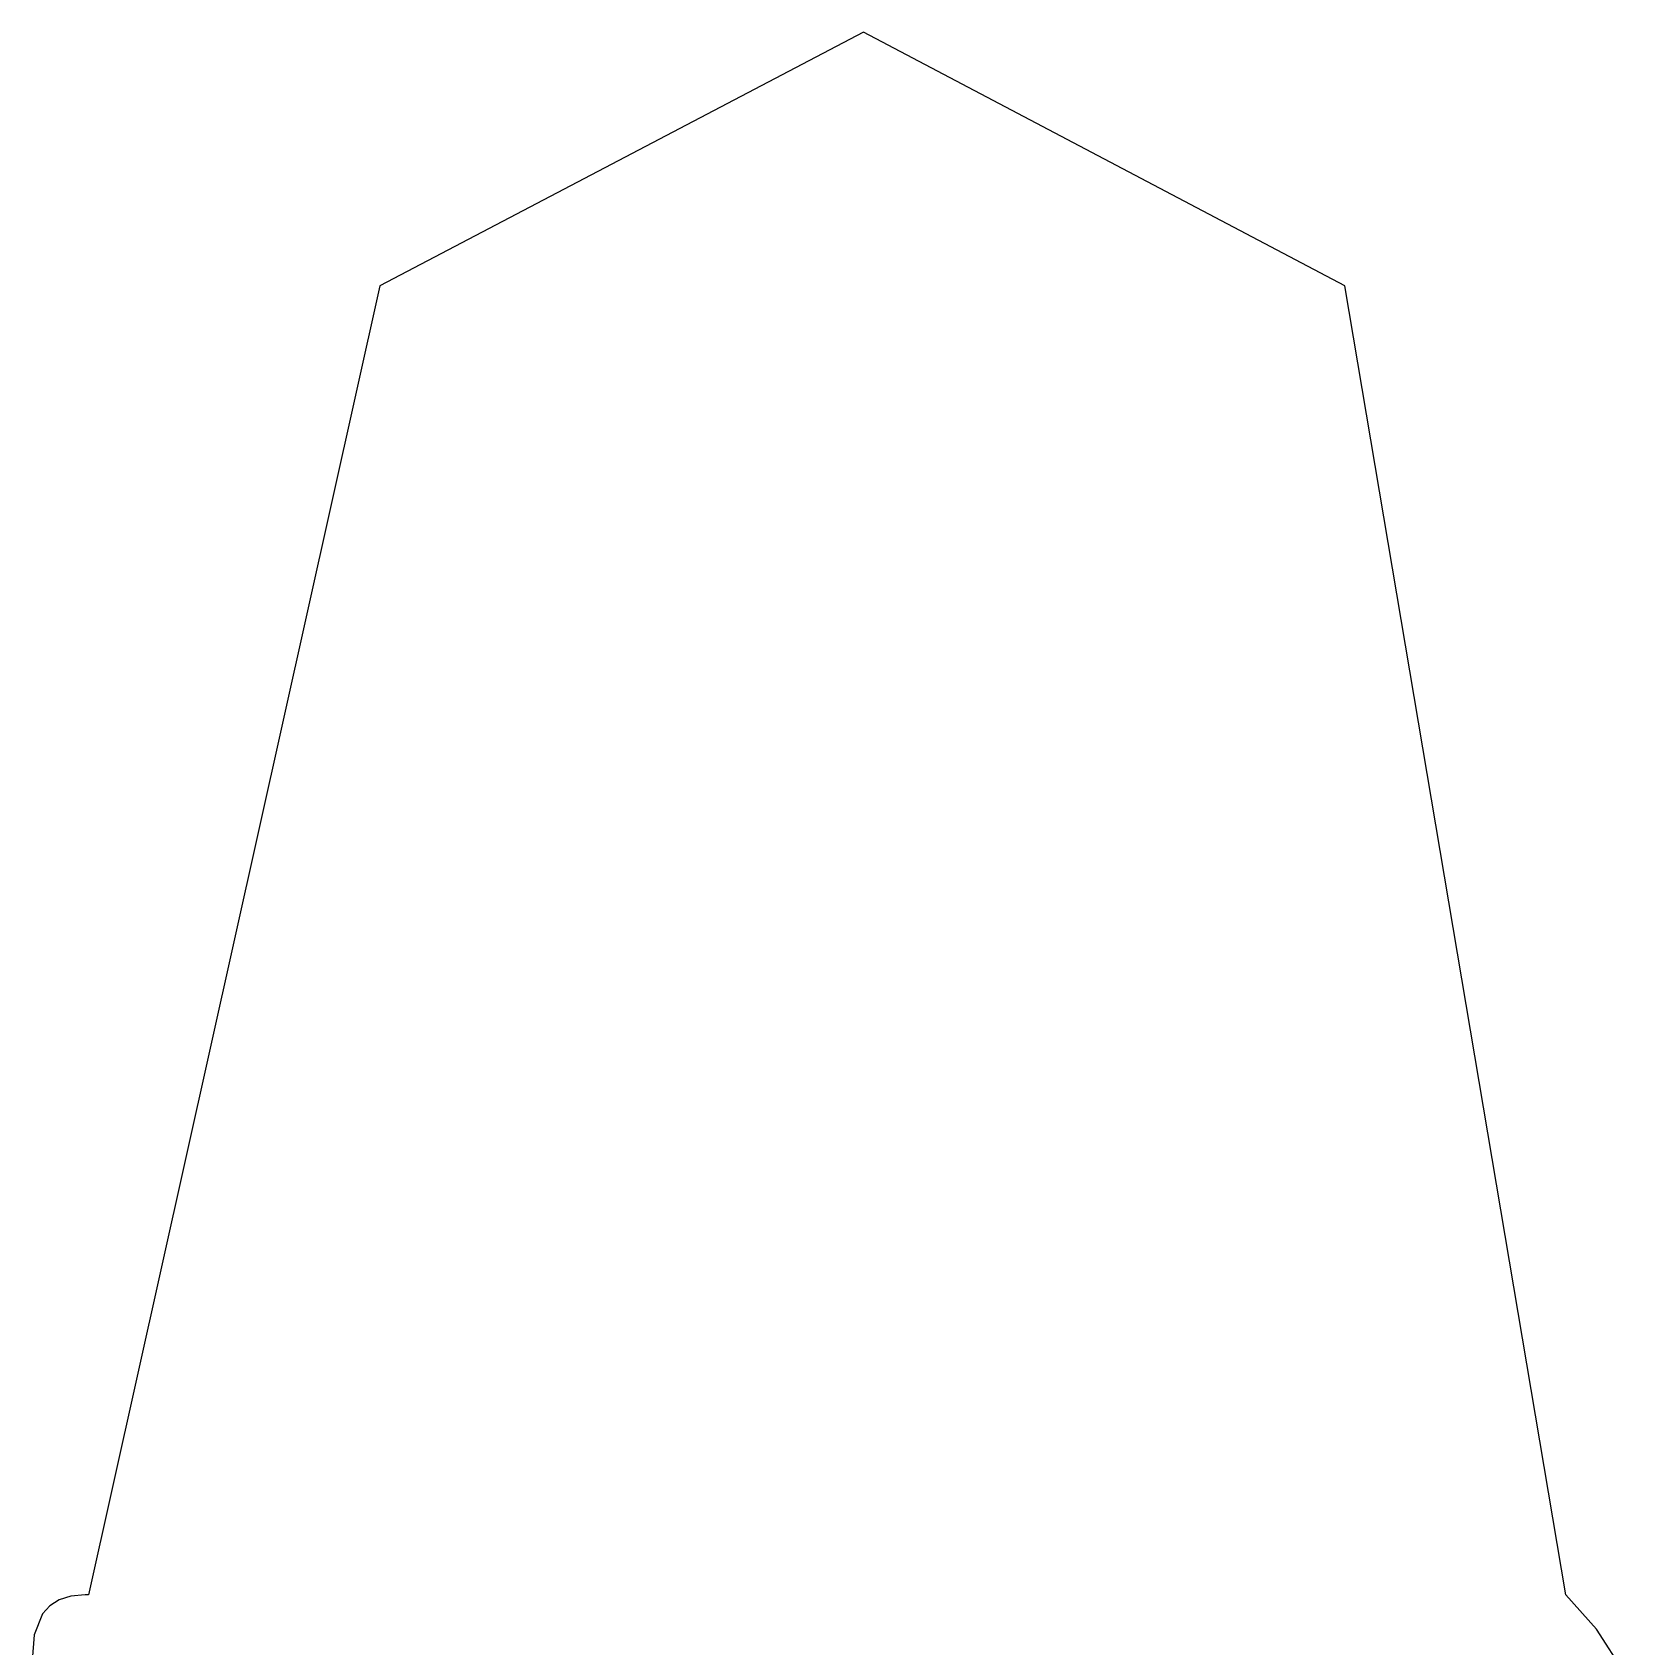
# Model space of a CAD drawing. Extents: x 0 to 159, y 0 to 205.
# Drawn here: x 29.2 to 128.2, y 104.4 to 204.8 of the extents above; entities that cross this region are included whole.
import ezdxf

# ---------------------------------------------------------------- set-up
doc = ezdxf.new("R2010")
doc.units = 0

msp = doc.modelspace()

# ---------------------------------------------------------------- linework, layer by layer
at = {"layer": 'Layer 1'}
for p, q in [((80.8856, 204.762), (50.8052, 189.002)), ((110.794, 189.002), (80.8856, 204.762)), ((50.8052, 189.002), (32.698, 107.618)), ((124.532465, 107.61801), (110.794, 189.002)), ((31.606636, 107.535003), (30.874432, 107.296843)), ((32.503, 107.618), (31.606636, 107.535003)), ((32.698, 107.618), (32.503, 107.618)), ((126.432926, 105.482416), (124.532465, 107.61801)), ((29.851073, 106.42004), (29.330071, 105.117589)), ((30.29353, 106.919773), (29.851073, 106.42004)), ((30.874432, 107.296843), (30.29353, 106.919773)), ((128.193574, 102.733159), (126.432926, 105.482416)), ((29.330071, 105.117589), (29.208572, 103.51949))]:
    msp.add_line(p, q, dxfattribs=at)

doc.saveas('drawing.dxf')
